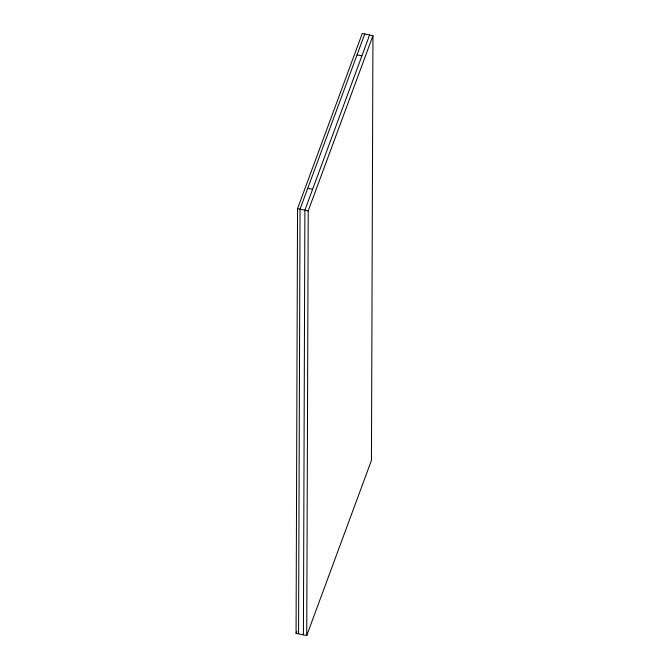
<?xml version="1.0" encoding="UTF-8"?>
<svg xmlns="http://www.w3.org/2000/svg" width="669" height="669" viewBox="0 0 669 669"><rect width="100%" height="100%" fill="white"/><g stroke="black" fill="none" stroke-linecap="round" stroke-linejoin="round"><path stroke-width="1" d="M296.058 633.292L297.546 208.628L362.264 33.45L372.942 35.708L371.454 460.372L306.737 635.55L296.058 633.292L296.785 631.335M298.558 633.819L300.038 209.154L364.764 33.977M303.408 634.848L304.888 210.175L369.614 35.005M306.737 635.55L308.217 210.877L372.942 35.708M357.045 54.858L361.896 55.878M307.748 188.273L312.607 189.294M297.546 208.628L308.217 210.877"/></g></svg>
